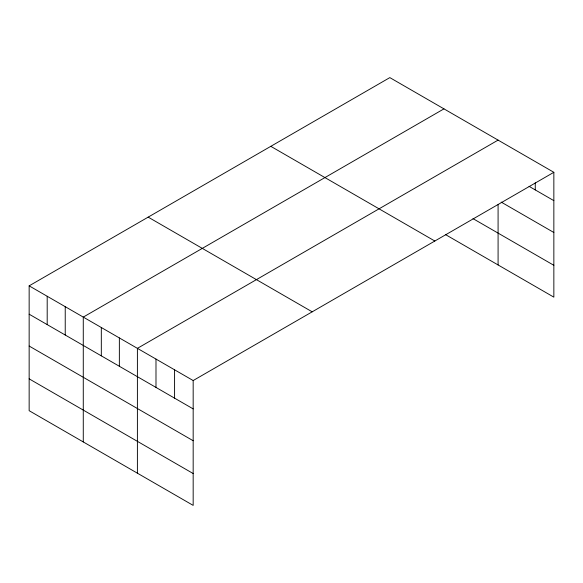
<?xml version="1.0" encoding="UTF-8"?>
<svg xmlns="http://www.w3.org/2000/svg" width="583" height="583" viewBox="0 0 583 583"><rect width="100%" height="100%" fill="white"/><g stroke="black" fill="none" stroke-linecap="round" stroke-linejoin="round"><path stroke-width="0.87" d="M29.15 285.852L193.17 380.546L193.17 505.388L29.15 410.694L29.15 285.852L389.83 77.612L553.85 172.306L553.85 297.148L445.529 234.606M443.962 108.861L83.274 317.101L83.274 441.943M498.086 140.109L137.399 348.35L137.399 473.192M193.17 380.546L553.85 172.306M529.065 186.341L553.85 200.647M501.183 202.09L553.85 232.493M472.981 218.618L553.85 265.301M270.811 146.333L434.823 241.027M148.177 217.131L312.189 311.825M29.15 314.193L193.17 408.887M29.15 346.04L193.17 440.733M29.15 378.848L193.17 473.542M535.26 182.829L535.26 189.92M498.086 204.611L498.086 264.952M174.579 369.811L174.579 398.153M155.989 359.084L155.989 387.425M119.362 337.936L119.362 366.277M101.318 327.515L101.318 355.856M65.23 306.687L65.23 335.028M47.194 296.266L47.194 324.607"/></g></svg>
